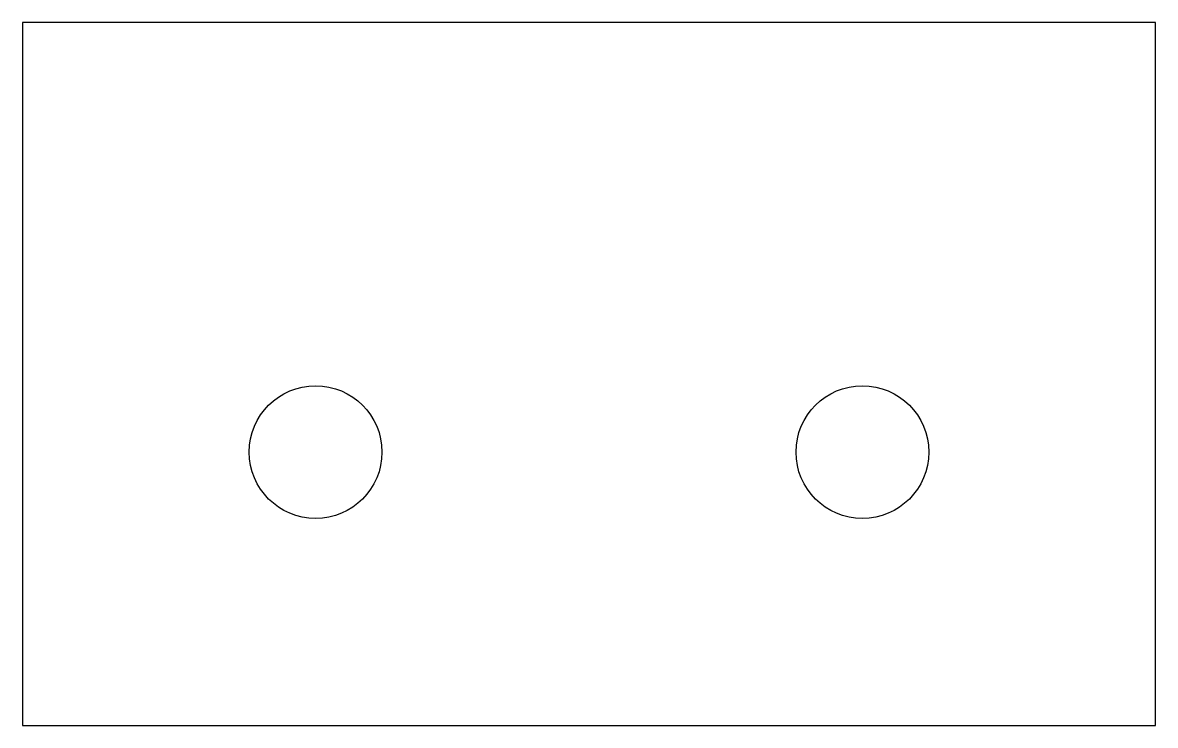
# Model space of a CAD drawing. Header units: millimetres. Extents: x 0 to 29, y 0 to 18.
import ezdxf

# ---------------------------------------------------------------- set-up
doc = ezdxf.new("R2010")
doc.units = ezdxf.units.MM

msp = doc.modelspace()

# ---------------------------------------------------------------- linework, layer by layer
at = {"color": 7, "linetype": 'Continuous', "lineweight": 25}
for p, q in [((29, 18), (0, 18)), ((0, 18), (0, 0)), ((29, 0), (29, 18)), ((0, 0), (29, 0))]:
    msp.add_line(p, q, dxfattribs=at)
for centre in [(21.5, 7), (7.5, 7)]:
    msp.add_circle(centre, 1.7, dxfattribs=at)

doc.saveas('drawing.dxf')
